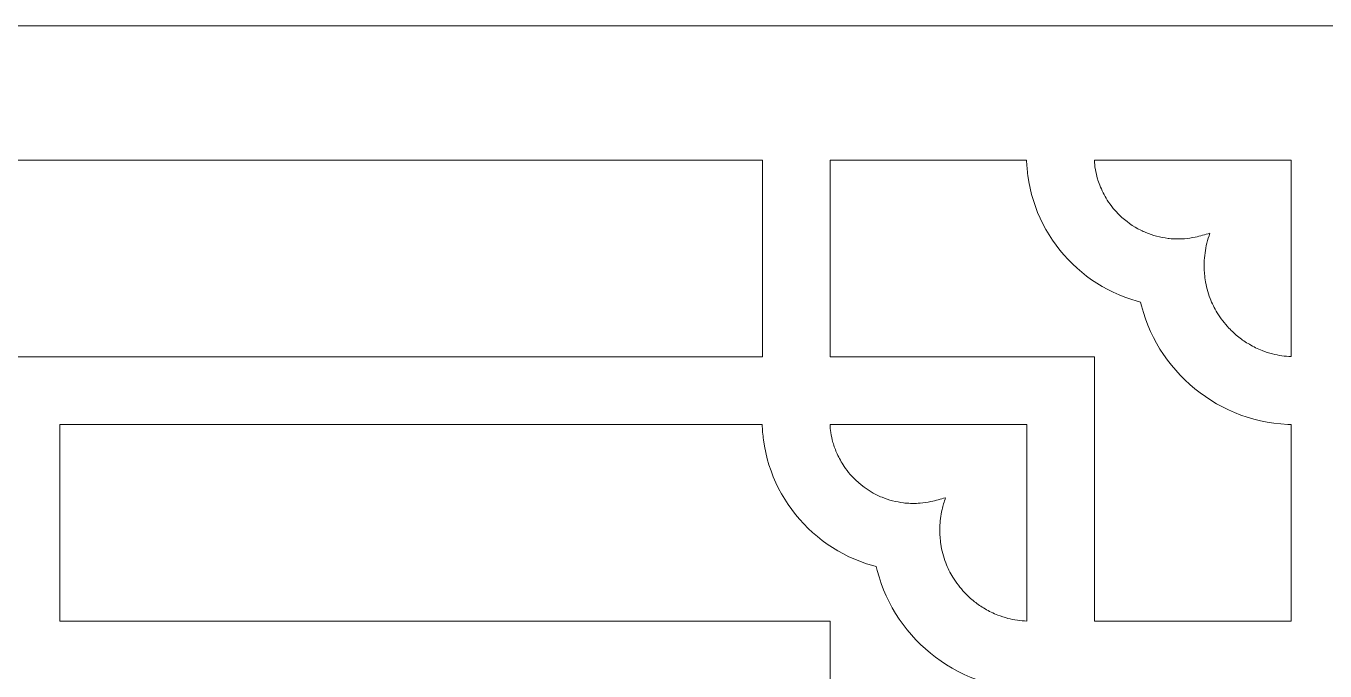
# Model space of a CAD drawing. Header units: centimetres. Extents: x -26.5 to 18, y -3.7 to 6.
# Drawn here: x -4.25 to 2.83, y 2.52 to 6.04 of the extents above; entities that cross this region are included whole.
import ezdxf

# ---------------------------------------------------------------- set-up
doc = ezdxf.new("R2010")
doc.units = ezdxf.units.CM
doc.header["$MEASUREMENT"] = 0
doc.layers.add('layer 1', color=7, linetype='Continuous')

msp = doc.modelspace()

# ---------------------------------------------------------------- linework, layer by layer
at = {"layer": 'layer 1', "color": 242, "lineweight": 9}
for points, knots in [([(-26.53457, -3.70309), (-26.53457, -3.70309), (-26.53457, 6.03856), (-26.53457, 6.03856), (-26.53457, 6.03856), (-26.53457, 6.03856), (18.03348, 6.03856), (18.03348, 6.03856), (18.03348, 6.03856), (18.03348, 6.03856), (18.03348, -3.70309), (18.03348, -3.70309), (18.03348, -3.70309), (18.03348, -3.70309), (-26.53457, -3.70309), (-26.53457, -3.70309)], [0, 0, 0, 0, 0.2, 0.2, 0.2, 0.2, 0.4, 0.4, 0.4, 0.4, 0.6, 0.6, 0.6, 0.6, 1, 1, 1, 1]), ([(-0.23503, 5.30794), (-0.23503, 5.30794), (-8.26783, 5.30794), (-8.26783, 5.30794), (-8.26783, 5.30794), (-8.26783, 5.30794), (-8.26783, 4.23529), (-8.26783, 4.23529), (-8.26783, 4.23529), (-8.26783, 4.23529), (-0.23503, 4.23529), (-0.23503, 4.23529), (-0.23503, 4.23529), (-0.23503, 4.23529), (-0.23503, 5.30794), (-0.23503, 5.30794)], [0, 0, 0, 0, 0.2, 0.2, 0.2, 0.2, 0.4, 0.4, 0.4, 0.4, 0.6, 0.6, 0.6, 0.6, 1, 1, 1, 1]), ([(2.21094, 3.99832), (2.21094, 3.99832), (2.18068, 4.01821), (2.18068, 4.01821), (2.18068, 4.01821), (2.18068, 4.01821), (2.15132, 4.03932), (2.15132, 4.03932), (2.15132, 4.03932), (2.15132, 4.03932), (2.12288, 4.06159), (2.12288, 4.06159), (2.12288, 4.06159), (2.12288, 4.06159), (2.09542, 4.08502), (2.09542, 4.08502), (2.09542, 4.08502), (2.09542, 4.08502), (2.06895, 4.10954), (2.06895, 4.10954), (2.06895, 4.10954), (2.06895, 4.10954), (2.04352, 4.13513), (2.04352, 4.13513), (2.04352, 4.13513), (2.04352, 4.13513), (2.01917, 4.16175), (2.01917, 4.16175), (2.01917, 4.16175), (2.01917, 4.16175), (1.99592, 4.18938), (1.99592, 4.18938), (1.99592, 4.18938), (1.99592, 4.18938), (1.97382, 4.21795), (1.97382, 4.21795), (1.97382, 4.21795), (1.97382, 4.21795), (1.95289, 4.24746), (1.95289, 4.24746), (1.95289, 4.24746), (1.95289, 4.24746), (1.93319, 4.27785), (1.93319, 4.27785), (1.93319, 4.27785), (1.93319, 4.27785), (1.91474, 4.3091), (1.91474, 4.3091), (1.91474, 4.3091), (1.91474, 4.3091), (1.89757, 4.34117), (1.89757, 4.34117), (1.89757, 4.34117), (1.89757, 4.34117), (1.88173, 4.37401), (1.88173, 4.37401), (1.88173, 4.37401), (1.88173, 4.37401), (1.86725, 4.4076), (1.86725, 4.4076), (1.86725, 4.4076), (1.86725, 4.4076), (1.85417, 4.44191), (1.85417, 4.44191), (1.85417, 4.44191), (1.85417, 4.44191), (1.84252, 4.47688), (1.84252, 4.47688), (1.84252, 4.47688), (1.84252, 4.47688), (1.83234, 4.51249), (1.83234, 4.51249), (1.83234, 4.51249), (1.83234, 4.51249), (1.8272, 4.53397), (1.8272, 4.53397), (1.8272, 4.53397), (1.8272, 4.53397), (1.80801, 4.53892), (1.80801, 4.53892), (1.80801, 4.53892), (1.80801, 4.53892), (1.77474, 4.54902), (1.77474, 4.54902), (1.77474, 4.54902), (1.77474, 4.54902), (1.74207, 4.56048), (1.74207, 4.56048), (1.74207, 4.56048), (1.74207, 4.56048), (1.71003, 4.57325), (1.71003, 4.57325), (1.71003, 4.57325), (1.71003, 4.57325), (1.67867, 4.58732), (1.67867, 4.58732), (1.67867, 4.58732), (1.67867, 4.58732), (1.64801, 4.60263), (1.64801, 4.60263), (1.64801, 4.60263), (1.64801, 4.60263), (1.61808, 4.61916), (1.61808, 4.61916), (1.61808, 4.61916), (1.61808, 4.61916), (1.58893, 4.63687), (1.58893, 4.63687), (1.58893, 4.63687), (1.58893, 4.63687), (1.56057, 4.65574), (1.56057, 4.65574), (1.56057, 4.65574), (1.56057, 4.65574), (1.53305, 4.67573), (1.53305, 4.67573), (1.53305, 4.67573), (1.53305, 4.67573), (1.5064, 4.6968), (1.5064, 4.6968), (1.5064, 4.6968), (1.5064, 4.6968), (1.48065, 4.71892), (1.48065, 4.71892), (1.48065, 4.71892), (1.48065, 4.71892), (1.45583, 4.74207), (1.45583, 4.74207), (1.45583, 4.74207), (1.45583, 4.74207), (1.43198, 4.7662), (1.43198, 4.7662), (1.43198, 4.7662), (1.43198, 4.7662), (1.40911, 4.79129), (1.40911, 4.79129), (1.40911, 4.79129), (1.40911, 4.79129), (1.38729, 4.8173), (1.38729, 4.8173), (1.38729, 4.8173), (1.38729, 4.8173), (1.36652, 4.84421), (1.36652, 4.84421), (1.36652, 4.84421), (1.36652, 4.84421), (1.34685, 4.87197), (1.34685, 4.87197), (1.34685, 4.87197), (1.34685, 4.87197), (1.32831, 4.90055), (1.32831, 4.90055), (1.32831, 4.90055), (1.32831, 4.90055), (1.31093, 4.92993), (1.31093, 4.92993), (1.31093, 4.92993), (1.31093, 4.92993), (1.29475, 4.96007), (1.29475, 4.96007), (1.29475, 4.96007), (1.29475, 4.96007), (1.27979, 4.99093), (1.27979, 4.99093), (1.27979, 4.99093), (1.27979, 4.99093), (1.26609, 5.02249), (1.26609, 5.02249), (1.26609, 5.02249), (1.26609, 5.02249), (1.2537, 5.0547), (1.2537, 5.0547), (1.2537, 5.0547), (1.2537, 5.0547), (1.24262, 5.08755), (1.24262, 5.08755), (1.24262, 5.08755), (1.24262, 5.08755), (1.2329, 5.12099), (1.2329, 5.12099), (1.2329, 5.12099), (1.2329, 5.12099), (1.22459, 5.15499), (1.22459, 5.15499), (1.22459, 5.15499), (1.22459, 5.15499), (1.2177, 5.18951), (1.2177, 5.18951), (1.2177, 5.18951), (1.2177, 5.18951), (1.21227, 5.22453), (1.21227, 5.22453), (1.21227, 5.22453), (1.20918, 5.25233), (1.2063, 5.27992), (1.20564, 5.30794), (1.20564, 5.30794), (1.20564, 5.30794), (0.13389, 5.30794), (0.13389, 5.30794), (0.13389, 5.30794), (0.13389, 5.30794), (0.13389, 4.23529), (0.13389, 4.23529), (0.13389, 4.23529), (0.13389, 4.23529), (1.57591, 4.23529), (1.57591, 4.23529), (1.57591, 4.23529), (1.57591, 4.23529), (1.57591, 2.7944), (1.57591, 2.7944), (1.57591, 2.7944), (1.57591, 2.7944), (2.64855, 2.7944), (2.64855, 2.7944), (2.64855, 2.7944), (2.64855, 2.7944), (2.64855, 3.86684), (2.64855, 3.86684), (2.64855, 3.86684), (2.64855, 3.86684), (2.63071, 3.86723), (2.63071, 3.86723), (2.63071, 3.86723), (2.63071, 3.86723), (2.59254, 3.86977), (2.59254, 3.86977), (2.59254, 3.86977), (2.59254, 3.86977), (2.55482, 3.87395), (2.55482, 3.87395), (2.55482, 3.87395), (2.55482, 3.87395), (2.51761, 3.87974), (2.51761, 3.87974), (2.51761, 3.87974), (2.51761, 3.87974), (2.48091, 3.8871), (2.48091, 3.8871), (2.48091, 3.8871), (2.48091, 3.8871), (2.44479, 3.89601), (2.44479, 3.89601), (2.44479, 3.89601), (2.44479, 3.89601), (2.40928, 3.90641), (2.40928, 3.90641), (2.40928, 3.90641), (2.40928, 3.90641), (2.3744, 3.91827), (2.3744, 3.91827), (2.3744, 3.91827), (2.3744, 3.91827), (2.3402, 3.93158), (2.3402, 3.93158), (2.3402, 3.93158), (2.3402, 3.93158), (2.30672, 3.94627), (2.30672, 3.94627), (2.30672, 3.94627), (2.30672, 3.94627), (2.274, 3.96231), (2.274, 3.96231), (2.274, 3.96231), (2.274, 3.96231), (2.24206, 3.97967), (2.24206, 3.97967), (2.24206, 3.97967), (2.24206, 3.97967), (2.21094, 3.99832), (2.21094, 3.99832)], [0, 0, 0, 0, 0.0144928, 0.0144928, 0.0144928, 0.0144928, 0.0289855, 0.0289855, 0.0289855, 0.0289855, 0.0434783, 0.0434783, 0.0434783, 0.0434783, 0.057971, 0.057971, 0.057971, 0.057971, 0.0724638, 0.0724638, 0.0724638, 0.0724638, 0.0869565, 0.0869565, 0.0869565, 0.0869565, 0.1014493, 0.1014493, 0.1014493, 0.1014493, 0.115942, 0.115942, 0.115942, 0.115942, 0.1304348, 0.1304348, 0.1304348, 0.1304348, 0.1449275, 0.1449275, 0.1449275, 0.1449275, 0.1594203, 0.1594203, 0.1594203, 0.1594203, 0.173913, 0.173913, 0.173913, 0.173913, 0.1884058, 0.1884058, 0.1884058, 0.1884058, 0.2028986, 0.2028986, 0.2028986, 0.2028986, 0.2173913, 0.2173913, 0.2173913, 0.2173913, 0.2318841, 0.2318841, 0.2318841, 0.2318841, 0.2463768, 0.2463768, 0.2463768, 0.2463768, 0.2608696, 0.2608696, 0.2608696, 0.2608696, 0.2753623, 0.2753623, 0.2753623, 0.2753623, 0.2898551, 0.2898551, 0.2898551, 0.2898551, 0.3043478, 0.3043478, 0.3043478, 0.3043478, 0.3188406, 0.3188406, 0.3188406, 0.3188406, 0.3333333, 0.3333333, 0.3333333, 0.3333333, 0.3478261, 0.3478261, 0.3478261, 0.3478261, 0.3623188, 0.3623188, 0.3623188, 0.3623188, 0.3768116, 0.3768116, 0.3768116, 0.3768116, 0.3913043, 0.3913043, 0.3913043, 0.3913043, 0.4057971, 0.4057971, 0.4057971, 0.4057971, 0.4202899, 0.4202899, 0.4202899, 0.4202899, 0.4347826, 0.4347826, 0.4347826, 0.4347826, 0.4492754, 0.4492754, 0.4492754, 0.4492754, 0.4637681, 0.4637681, 0.4637681, 0.4637681, 0.4782609, 0.4782609, 0.4782609, 0.4782609, 0.4927536, 0.4927536, 0.4927536, 0.4927536, 0.5072464, 0.5072464, 0.5072464, 0.5072464, 0.5217391, 0.5217391, 0.5217391, 0.5217391, 0.5362319, 0.5362319, 0.5362319, 0.5362319, 0.5507246, 0.5507246, 0.5507246, 0.5507246, 0.5652174, 0.5652174, 0.5652174, 0.5652174, 0.5797101, 0.5797101, 0.5797101, 0.5797101, 0.5942029, 0.5942029, 0.5942029, 0.5942029, 0.6086957, 0.6086957, 0.6086957, 0.6086957, 0.6231884, 0.6231884, 0.6231884, 0.6231884, 0.6376812, 0.6376812, 0.6376812, 0.6376812, 0.6521739, 0.6521739, 0.6521739, 0.6521739, 0.6666667, 0.6666667, 0.6666667, 0.6666667, 0.6811594, 0.6811594, 0.6811594, 0.6811594, 0.6956522, 0.6956522, 0.6956522, 0.6956522, 0.7101449, 0.7101449, 0.7101449, 0.7101449, 0.7246377, 0.7246377, 0.7246377, 0.7246377, 0.7391304, 0.7391304, 0.7391304, 0.7391304, 0.7536232, 0.7536232, 0.7536232, 0.7536232, 0.7681159, 0.7681159, 0.7681159, 0.7681159, 0.7826087, 0.7826087, 0.7826087, 0.7826087, 0.7971014, 0.7971014, 0.7971014, 0.7971014, 0.8115942, 0.8115942, 0.8115942, 0.8115942, 0.826087, 0.826087, 0.826087, 0.826087, 0.8405797, 0.8405797, 0.8405797, 0.8405797, 0.8550725, 0.8550725, 0.8550725, 0.8550725, 0.8695652, 0.8695652, 0.8695652, 0.8695652, 0.884058, 0.884058, 0.884058, 0.884058, 0.8985507, 0.8985507, 0.8985507, 0.8985507, 0.9130435, 0.9130435, 0.9130435, 0.9130435, 0.9275362, 0.9275362, 0.9275362, 0.9275362, 0.942029, 0.942029, 0.942029, 0.942029, 0.9565217, 0.9565217, 0.9565217, 0.9565217, 0.9710145, 0.9710145, 0.9710145, 0.9710145, 1, 1, 1, 1]), ([(1.60462, 5.17114), (1.616, 5.14284), (1.62952, 5.11603), (1.64539, 5.08998), (1.64539, 5.08998), (1.65535, 5.07384), (1.6672, 5.05917), (1.67857, 5.04398), (1.67857, 5.04398), (1.68958, 5.0314), (1.70097, 5.01932), (1.71293, 5.00766), (1.71293, 5.00766), (1.74705, 4.97514), (1.78604, 4.94578), (1.8285, 4.92507), (1.8285, 4.92507), (1.8373, 4.92085), (1.84618, 4.91679), (1.85515, 4.9129), (1.85515, 4.9129), (1.89388, 4.89631), (1.93521, 4.88663), (1.97685, 4.88071), (1.97685, 4.88071), (1.97685, 4.88071), (1.98352, 4.87981), (1.98352, 4.87981), (1.98352, 4.87981), (2.01128, 4.87781), (2.03961, 4.8766), (2.06737, 4.87924), (2.06737, 4.87924), (2.08677, 4.88123), (2.10595, 4.88408), (2.12509, 4.88801), (2.12509, 4.88801), (2.152, 4.89367), (2.17838, 4.90149), (2.20493, 4.90877), (2.20493, 4.90877), (2.1995, 4.89091), (2.19387, 4.87308), (2.18873, 4.85515), (2.18873, 4.85515), (2.18055, 4.81945), (2.17555, 4.78367), (2.1737, 4.74712), (2.1737, 4.74712), (2.17255, 4.72214), (2.17442, 4.69717), (2.17696, 4.67234), (2.17696, 4.67234), (2.17754, 4.66692), (2.17816, 4.66151), (2.17885, 4.65612), (2.17885, 4.65612), (2.1852, 4.62104), (2.19436, 4.58699), (2.20662, 4.55353), (2.20662, 4.55353), (2.21668, 4.5264), (2.23052, 4.50041), (2.24489, 4.47533), (2.24489, 4.47533), (2.26397, 4.44578), (2.2851, 4.41815), (2.30874, 4.39211), (2.30874, 4.39211), (2.32534, 4.374), (2.34397, 4.35792), (2.36296, 4.34235), (2.36296, 4.34235), (2.38097, 4.32775), (2.40055, 4.31524), (2.42053, 4.30347), (2.42053, 4.30347), (2.44268, 4.29062), (2.46559, 4.27857), (2.48957, 4.26951), (2.48957, 4.26951), (2.50808, 4.26262), (2.52677, 4.25649), (2.54576, 4.25101), (2.54576, 4.25101), (2.57972, 4.24328), (2.61375, 4.23828), (2.64855, 4.23626), (2.64855, 4.23626), (2.64855, 4.23626), (2.64855, 5.30794), (2.64855, 5.30794), (2.64855, 5.30794), (2.64855, 5.30794), (1.57541, 5.30794), (1.57541, 5.30794), (1.57541, 5.30794), (1.57626, 5.29073), (1.57763, 5.27316), (1.58082, 5.25624), (1.58082, 5.25624), (1.58409, 5.23945), (1.58793, 5.22286), (1.59237, 5.20635), (1.59237, 5.20635), (1.59568, 5.19432), (1.60006, 5.18273), (1.60462, 5.17114)], [0, 0, 0, 0, 0.0357143, 0.0357143, 0.0357143, 0.0357143, 0.0714286, 0.0714286, 0.0714286, 0.0714286, 0.1071429, 0.1071429, 0.1071429, 0.1071429, 0.1428571, 0.1428571, 0.1428571, 0.1428571, 0.1785714, 0.1785714, 0.1785714, 0.1785714, 0.2142857, 0.2142857, 0.2142857, 0.2142857, 0.25, 0.25, 0.25, 0.25, 0.2857143, 0.2857143, 0.2857143, 0.2857143, 0.3214286, 0.3214286, 0.3214286, 0.3214286, 0.3571429, 0.3571429, 0.3571429, 0.3571429, 0.3928571, 0.3928571, 0.3928571, 0.3928571, 0.4285714, 0.4285714, 0.4285714, 0.4285714, 0.4642857, 0.4642857, 0.4642857, 0.4642857, 0.5, 0.5, 0.5, 0.5, 0.5357143, 0.5357143, 0.5357143, 0.5357143, 0.5714286, 0.5714286, 0.5714286, 0.5714286, 0.6071429, 0.6071429, 0.6071429, 0.6071429, 0.6428571, 0.6428571, 0.6428571, 0.6428571, 0.6785714, 0.6785714, 0.6785714, 0.6785714, 0.7142857, 0.7142857, 0.7142857, 0.7142857, 0.75, 0.75, 0.75, 0.75, 0.7857143, 0.7857143, 0.7857143, 0.7857143, 0.8214286, 0.8214286, 0.8214286, 0.8214286, 0.8571429, 0.8571429, 0.8571429, 0.8571429, 0.8928571, 0.8928571, 0.8928571, 0.8928571, 0.9285714, 0.9285714, 0.9285714, 0.9285714, 1, 1, 1, 1]), ([(0.70976, 2.59777), (0.70976, 2.59777), (0.68133, 2.62004), (0.68133, 2.62004), (0.68133, 2.62004), (0.68133, 2.62004), (0.65387, 2.64347), (0.65387, 2.64347), (0.65387, 2.64347), (0.65387, 2.64347), (0.6274, 2.66799), (0.6274, 2.66799), (0.6274, 2.66799), (0.6274, 2.66799), (0.60197, 2.69358), (0.60197, 2.69358), (0.60197, 2.69358), (0.60197, 2.69358), (0.57762, 2.7202), (0.57762, 2.7202), (0.57762, 2.7202), (0.57762, 2.7202), (0.55437, 2.74782), (0.55437, 2.74782), (0.55437, 2.74782), (0.55437, 2.74782), (0.53227, 2.7764), (0.53227, 2.7764), (0.53227, 2.7764), (0.53227, 2.7764), (0.51134, 2.80591), (0.51134, 2.80591), (0.51134, 2.80591), (0.51134, 2.80591), (0.49164, 2.8363), (0.49164, 2.8363), (0.49164, 2.8363), (0.49164, 2.8363), (0.47318, 2.86755), (0.47318, 2.86755), (0.47318, 2.86755), (0.47318, 2.86755), (0.45602, 2.89961), (0.45602, 2.89961), (0.45602, 2.89961), (0.45602, 2.89961), (0.44018, 2.93246), (0.44018, 2.93246), (0.44018, 2.93246), (0.44018, 2.93246), (0.4257, 2.96605), (0.4257, 2.96605), (0.4257, 2.96605), (0.4257, 2.96605), (0.41262, 3.00035), (0.41262, 3.00035), (0.41262, 3.00035), (0.41262, 3.00035), (0.40097, 3.03533), (0.40097, 3.03533), (0.40097, 3.03533), (0.40097, 3.03533), (0.39079, 3.07094), (0.39079, 3.07094), (0.39079, 3.07094), (0.39079, 3.07094), (0.38565, 3.09242), (0.38565, 3.09242), (0.38565, 3.09242), (0.38565, 3.09242), (0.36646, 3.09737), (0.36646, 3.09737), (0.36646, 3.09737), (0.36646, 3.09737), (0.33319, 3.10747), (0.33319, 3.10747), (0.33319, 3.10747), (0.33319, 3.10747), (0.30051, 3.11893), (0.30051, 3.11893), (0.30051, 3.11893), (0.30051, 3.11893), (0.26848, 3.1317), (0.26848, 3.1317), (0.26848, 3.1317), (0.26848, 3.1317), (0.23711, 3.14577), (0.23711, 3.14577), (0.23711, 3.14577), (0.23711, 3.14577), (0.20646, 3.16108), (0.20646, 3.16108), (0.20646, 3.16108), (0.20646, 3.16108), (0.17653, 3.17761), (0.17653, 3.17761), (0.17653, 3.17761), (0.17653, 3.17761), (0.14738, 3.19532), (0.14738, 3.19532), (0.14738, 3.19532), (0.14738, 3.19532), (0.11902, 3.21419), (0.11902, 3.21419), (0.11902, 3.21419), (0.11902, 3.21419), (0.0915, 3.23417), (0.0915, 3.23417), (0.0915, 3.23417), (0.0915, 3.23417), (0.06485, 3.25525), (0.06485, 3.25525), (0.06485, 3.25525), (0.06485, 3.25525), (0.0391, 3.27737), (0.0391, 3.27737), (0.0391, 3.27737), (0.0391, 3.27737), (0.01427, 3.30052), (0.01427, 3.30052), (0.01427, 3.30052), (0.01427, 3.30052), (-0.00958, 3.32465), (-0.00958, 3.32465), (-0.00958, 3.32465), (-0.00958, 3.32465), (-0.03244, 3.34974), (-0.03244, 3.34974), (-0.03244, 3.34974), (-0.03244, 3.34974), (-0.05426, 3.37575), (-0.05426, 3.37575), (-0.05426, 3.37575), (-0.05426, 3.37575), (-0.07503, 3.40265), (-0.07503, 3.40265), (-0.07503, 3.40265), (-0.07503, 3.40265), (-0.0947, 3.43041), (-0.0947, 3.43041), (-0.0947, 3.43041), (-0.0947, 3.43041), (-0.11325, 3.459), (-0.11325, 3.459), (-0.11325, 3.459), (-0.11325, 3.459), (-0.13062, 3.48837), (-0.13062, 3.48837), (-0.13062, 3.48837), (-0.13062, 3.48837), (-0.14681, 3.51852), (-0.14681, 3.51852), (-0.14681, 3.51852), (-0.14681, 3.51852), (-0.16176, 3.54938), (-0.16176, 3.54938), (-0.16176, 3.54938), (-0.16176, 3.54938), (-0.17546, 3.58094), (-0.17546, 3.58094), (-0.17546, 3.58094), (-0.17546, 3.58094), (-0.18786, 3.61315), (-0.18786, 3.61315), (-0.18786, 3.61315), (-0.18786, 3.61315), (-0.19894, 3.646), (-0.19894, 3.646), (-0.19894, 3.646), (-0.19894, 3.646), (-0.20865, 3.67944), (-0.20865, 3.67944), (-0.20865, 3.67944), (-0.20865, 3.67944), (-0.21697, 3.71344), (-0.21697, 3.71344), (-0.21697, 3.71344), (-0.21697, 3.71344), (-0.22385, 3.74796), (-0.22385, 3.74796), (-0.22385, 3.74796), (-0.22385, 3.74796), (-0.22929, 3.78298), (-0.22929, 3.78298), (-0.22929, 3.78298), (-0.23237, 3.81078), (-0.23526, 3.83837), (-0.23591, 3.86639), (-0.23591, 3.86639), (-0.23591, 3.86639), (-4.06612, 3.86639), (-4.06612, 3.86639), (-4.06612, 3.86639), (-4.06612, 3.86639), (-4.06612, 2.79374), (-4.06612, 2.79374), (-4.06612, 2.79374), (-4.06612, 2.79374), (0.13436, 2.79374), (0.13436, 2.79374), (0.13436, 2.79374), (0.13436, 2.79374), (0.13436, 1.35219), (0.13436, 1.35219), (0.13436, 1.35219), (0.13436, 1.35219), (1.20699, 1.35219), (1.20699, 1.35219), (1.20699, 1.35219), (1.20699, 1.35219), (1.20699, 2.42528), (1.20699, 2.42528), (1.20699, 2.42528), (1.20699, 2.42528), (1.18915, 2.42568), (1.18915, 2.42568), (1.18915, 2.42568), (1.18915, 2.42568), (1.15098, 2.42822), (1.15098, 2.42822), (1.15098, 2.42822), (1.15098, 2.42822), (1.11327, 2.4324), (1.11327, 2.4324), (1.11327, 2.4324), (1.11327, 2.4324), (1.07605, 2.43818), (1.07605, 2.43818), (1.07605, 2.43818), (1.07605, 2.43818), (1.03936, 2.44555), (1.03936, 2.44555), (1.03936, 2.44555), (1.03936, 2.44555), (1.00324, 2.45445), (1.00324, 2.45445), (1.00324, 2.45445), (1.00324, 2.45445), (0.96772, 2.46486), (0.96772, 2.46486), (0.96772, 2.46486), (0.96772, 2.46486), (0.93285, 2.47672), (0.93285, 2.47672), (0.93285, 2.47672), (0.93285, 2.47672), (0.89865, 2.49002), (0.89865, 2.49002), (0.89865, 2.49002), (0.89865, 2.49002), (0.86517, 2.50471), (0.86517, 2.50471), (0.86517, 2.50471), (0.86517, 2.50471), (0.83244, 2.52076), (0.83244, 2.52076), (0.83244, 2.52076), (0.83244, 2.52076), (0.8005, 2.53812), (0.8005, 2.53812), (0.8005, 2.53812), (0.8005, 2.53812), (0.76938, 2.55677), (0.76938, 2.55677), (0.76938, 2.55677), (0.76938, 2.55677), (0.73913, 2.57666), (0.73913, 2.57666), (0.73913, 2.57666), (0.73913, 2.57666), (0.70976, 2.59777), (0.70976, 2.59777)], [0, 0, 0, 0, 0.0144928, 0.0144928, 0.0144928, 0.0144928, 0.0289855, 0.0289855, 0.0289855, 0.0289855, 0.0434783, 0.0434783, 0.0434783, 0.0434783, 0.057971, 0.057971, 0.057971, 0.057971, 0.0724638, 0.0724638, 0.0724638, 0.0724638, 0.0869565, 0.0869565, 0.0869565, 0.0869565, 0.1014493, 0.1014493, 0.1014493, 0.1014493, 0.115942, 0.115942, 0.115942, 0.115942, 0.1304348, 0.1304348, 0.1304348, 0.1304348, 0.1449275, 0.1449275, 0.1449275, 0.1449275, 0.1594203, 0.1594203, 0.1594203, 0.1594203, 0.173913, 0.173913, 0.173913, 0.173913, 0.1884058, 0.1884058, 0.1884058, 0.1884058, 0.2028986, 0.2028986, 0.2028986, 0.2028986, 0.2173913, 0.2173913, 0.2173913, 0.2173913, 0.2318841, 0.2318841, 0.2318841, 0.2318841, 0.2463768, 0.2463768, 0.2463768, 0.2463768, 0.2608696, 0.2608696, 0.2608696, 0.2608696, 0.2753623, 0.2753623, 0.2753623, 0.2753623, 0.2898551, 0.2898551, 0.2898551, 0.2898551, 0.3043478, 0.3043478, 0.3043478, 0.3043478, 0.3188406, 0.3188406, 0.3188406, 0.3188406, 0.3333333, 0.3333333, 0.3333333, 0.3333333, 0.3478261, 0.3478261, 0.3478261, 0.3478261, 0.3623188, 0.3623188, 0.3623188, 0.3623188, 0.3768116, 0.3768116, 0.3768116, 0.3768116, 0.3913043, 0.3913043, 0.3913043, 0.3913043, 0.4057971, 0.4057971, 0.4057971, 0.4057971, 0.4202899, 0.4202899, 0.4202899, 0.4202899, 0.4347826, 0.4347826, 0.4347826, 0.4347826, 0.4492754, 0.4492754, 0.4492754, 0.4492754, 0.4637681, 0.4637681, 0.4637681, 0.4637681, 0.4782609, 0.4782609, 0.4782609, 0.4782609, 0.4927536, 0.4927536, 0.4927536, 0.4927536, 0.5072464, 0.5072464, 0.5072464, 0.5072464, 0.5217391, 0.5217391, 0.5217391, 0.5217391, 0.5362319, 0.5362319, 0.5362319, 0.5362319, 0.5507246, 0.5507246, 0.5507246, 0.5507246, 0.5652174, 0.5652174, 0.5652174, 0.5652174, 0.5797101, 0.5797101, 0.5797101, 0.5797101, 0.5942029, 0.5942029, 0.5942029, 0.5942029, 0.6086957, 0.6086957, 0.6086957, 0.6086957, 0.6231884, 0.6231884, 0.6231884, 0.6231884, 0.6376812, 0.6376812, 0.6376812, 0.6376812, 0.6521739, 0.6521739, 0.6521739, 0.6521739, 0.6666667, 0.6666667, 0.6666667, 0.6666667, 0.6811594, 0.6811594, 0.6811594, 0.6811594, 0.6956522, 0.6956522, 0.6956522, 0.6956522, 0.7101449, 0.7101449, 0.7101449, 0.7101449, 0.7246377, 0.7246377, 0.7246377, 0.7246377, 0.7391304, 0.7391304, 0.7391304, 0.7391304, 0.7536232, 0.7536232, 0.7536232, 0.7536232, 0.7681159, 0.7681159, 0.7681159, 0.7681159, 0.7826087, 0.7826087, 0.7826087, 0.7826087, 0.7971014, 0.7971014, 0.7971014, 0.7971014, 0.8115942, 0.8115942, 0.8115942, 0.8115942, 0.826087, 0.826087, 0.826087, 0.826087, 0.8405797, 0.8405797, 0.8405797, 0.8405797, 0.8550725, 0.8550725, 0.8550725, 0.8550725, 0.8695652, 0.8695652, 0.8695652, 0.8695652, 0.884058, 0.884058, 0.884058, 0.884058, 0.8985507, 0.8985507, 0.8985507, 0.8985507, 0.9130435, 0.9130435, 0.9130435, 0.9130435, 0.9275362, 0.9275362, 0.9275362, 0.9275362, 0.942029, 0.942029, 0.942029, 0.942029, 0.9565217, 0.9565217, 0.9565217, 0.9565217, 0.9710145, 0.9710145, 0.9710145, 0.9710145, 1, 1, 1, 1]), ([(0.1497, 3.76895), (0.15545, 3.74756), (0.1637, 3.72698), (0.17275, 3.7068), (0.17275, 3.7068), (0.18367, 3.68297), (0.19619, 3.66023), (0.21028, 3.63815), (0.21028, 3.63815), (0.22135, 3.62335), (0.23186, 3.60813), (0.24416, 3.59434), (0.24416, 3.59434), (0.24924, 3.58875), (0.25438, 3.58325), (0.25963, 3.57781), (0.25963, 3.57781), (0.29653, 3.54034), (0.33953, 3.50664), (0.38694, 3.48352), (0.38694, 3.48352), (0.39702, 3.47869), (0.40717, 3.47409), (0.41746, 3.4697), (0.41746, 3.4697), (0.4548, 3.45402), (0.49526, 3.44485), (0.5353, 3.43915), (0.5353, 3.43915), (0.5353, 3.43915), (0.54196, 3.43826), (0.54196, 3.43826), (0.54196, 3.43826), (0.56973, 3.43625), (0.59806, 3.43505), (0.62582, 3.43769), (0.62582, 3.43769), (0.64522, 3.43968), (0.6644, 3.44253), (0.68354, 3.44645), (0.68354, 3.44645), (0.71045, 3.45212), (0.73683, 3.45994), (0.76338, 3.46722), (0.76338, 3.46722), (0.75681, 3.44562), (0.74944, 3.42433), (0.74467, 3.4023), (0.74467, 3.4023), (0.73798, 3.37025), (0.7338, 3.33825), (0.73215, 3.30557), (0.73215, 3.30557), (0.731, 3.28059), (0.73287, 3.25562), (0.73541, 3.23079), (0.73541, 3.23079), (0.736, 3.22537), (0.73661, 3.21996), (0.7373, 3.21457), (0.7373, 3.21457), (0.74365, 3.17949), (0.75281, 3.14544), (0.76506, 3.11198), (0.76506, 3.11198), (0.77514, 3.08483), (0.78897, 3.05887), (0.80334, 3.03377), (0.80334, 3.03377), (0.82242, 3.00423), (0.84354, 2.9766), (0.86719, 2.95056), (0.86719, 2.95056), (0.8838, 2.93245), (0.90241, 2.91637), (0.9214, 2.9008), (0.9214, 2.9008), (0.93942, 2.88619), (0.95899, 2.87369), (0.97897, 2.86192), (0.97897, 2.86192), (1.00111, 2.84907), (1.02404, 2.83701), (1.04802, 2.82796), (1.04802, 2.82796), (1.06653, 2.82108), (1.08521, 2.81494), (1.10421, 2.80946), (1.10421, 2.80946), (1.13817, 2.80173), (1.1722, 2.79673), (1.20699, 2.79471), (1.20699, 2.79471), (1.20699, 2.79471), (1.20699, 3.86639), (1.20699, 3.86639), (1.20699, 3.86639), (1.20699, 3.86639), (0.13386, 3.86639), (0.13386, 3.86639), (0.13386, 3.86639), (0.13455, 3.85176), (0.13599, 3.83713), (0.1378, 3.82261), (0.1378, 3.82261), (0.14108, 3.80454), (0.14506, 3.7867), (0.1497, 3.76895)], [0, 0, 0, 0, 0.0357143, 0.0357143, 0.0357143, 0.0357143, 0.0714286, 0.0714286, 0.0714286, 0.0714286, 0.1071429, 0.1071429, 0.1071429, 0.1071429, 0.1428571, 0.1428571, 0.1428571, 0.1428571, 0.1785714, 0.1785714, 0.1785714, 0.1785714, 0.2142857, 0.2142857, 0.2142857, 0.2142857, 0.25, 0.25, 0.25, 0.25, 0.2857143, 0.2857143, 0.2857143, 0.2857143, 0.3214286, 0.3214286, 0.3214286, 0.3214286, 0.3571429, 0.3571429, 0.3571429, 0.3571429, 0.3928571, 0.3928571, 0.3928571, 0.3928571, 0.4285714, 0.4285714, 0.4285714, 0.4285714, 0.4642857, 0.4642857, 0.4642857, 0.4642857, 0.5, 0.5, 0.5, 0.5, 0.5357143, 0.5357143, 0.5357143, 0.5357143, 0.5714286, 0.5714286, 0.5714286, 0.5714286, 0.6071429, 0.6071429, 0.6071429, 0.6071429, 0.6428571, 0.6428571, 0.6428571, 0.6428571, 0.6785714, 0.6785714, 0.6785714, 0.6785714, 0.7142857, 0.7142857, 0.7142857, 0.7142857, 0.75, 0.75, 0.75, 0.75, 0.7857143, 0.7857143, 0.7857143, 0.7857143, 0.8214286, 0.8214286, 0.8214286, 0.8214286, 0.8571429, 0.8571429, 0.8571429, 0.8571429, 0.8928571, 0.8928571, 0.8928571, 0.8928571, 0.9285714, 0.9285714, 0.9285714, 0.9285714, 1, 1, 1, 1])]:
    msp.add_open_spline(points, degree=3, knots=knots, dxfattribs=at)

doc.saveas('drawing.dxf')
